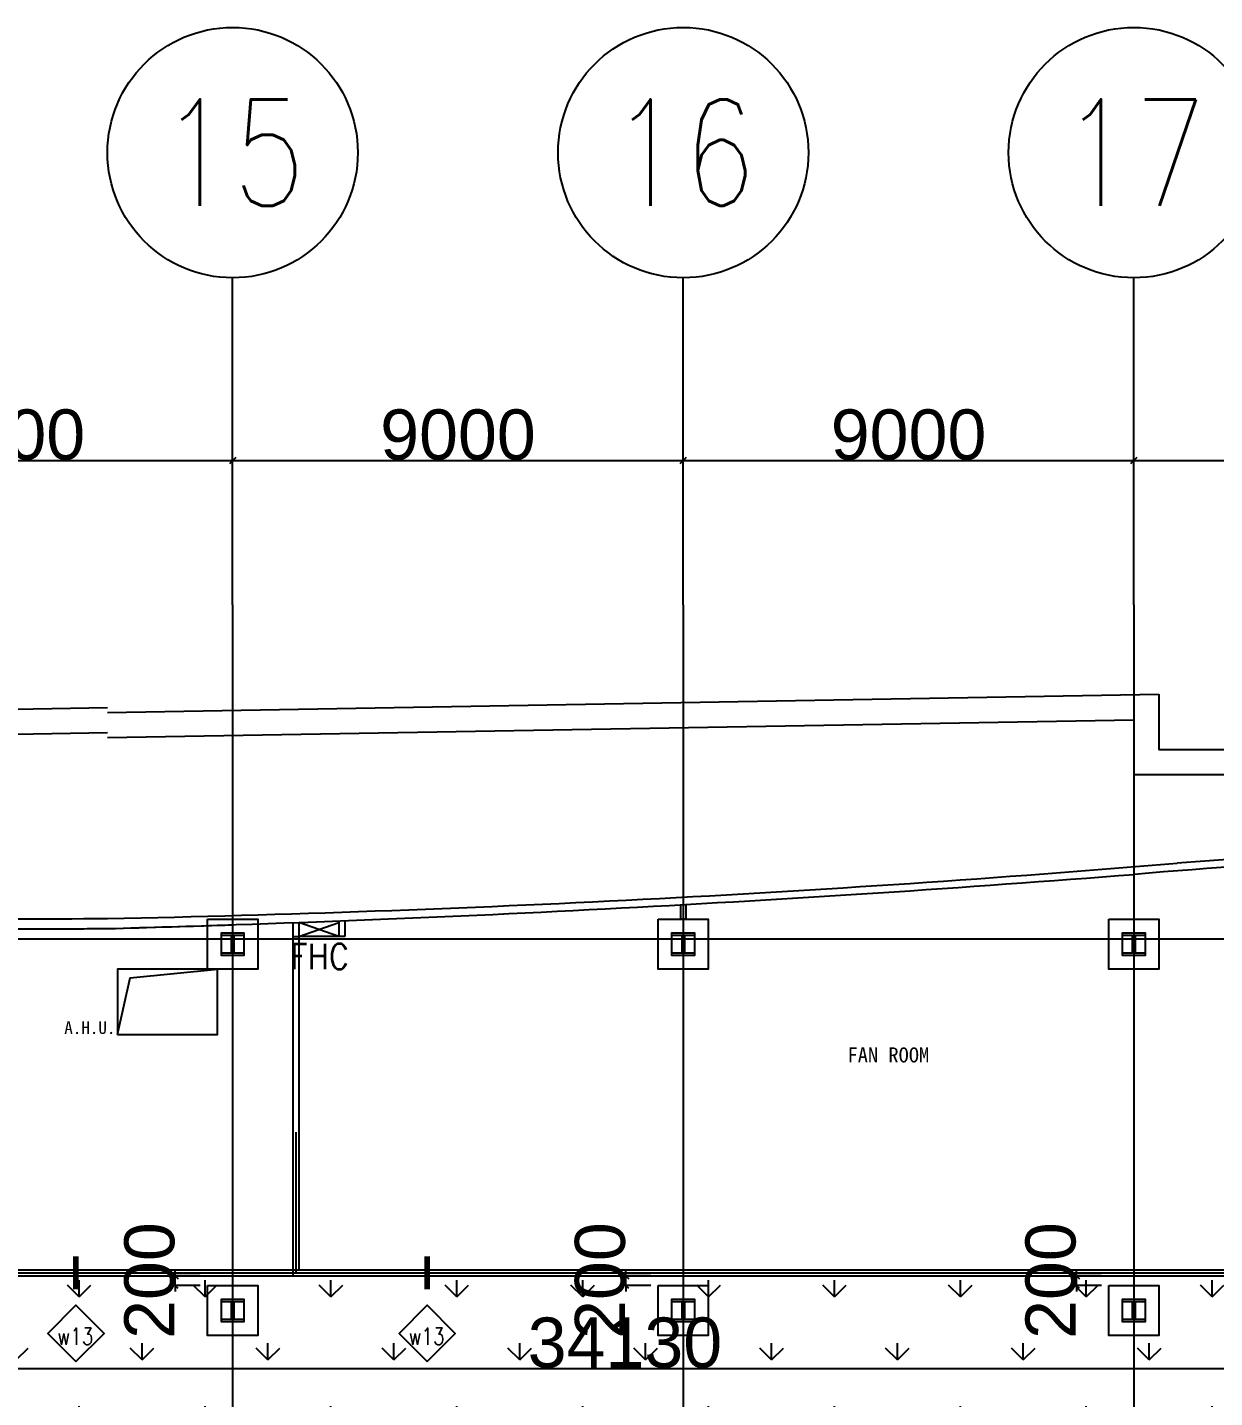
# Model space of a CAD drawing. Header units: inches. Extents: x -449189 to -231461, y -105857 to 48108.
# Drawn here: x -316948 to -293235, y -12643 to 14716 of the extents above; entities that cross this region are included whole.
import ezdxf
from ezdxf.enums import TextEntityAlignment as Align

# ---------------------------------------------------------------- set-up
doc = ezdxf.new("R2010")
doc.units = ezdxf.units.IN
doc.header["$MEASUREMENT"] = 0
for name, color, linetype in [('DIM', 3, 'Continuous'), ('GRID', 8, 'Continuous'), ('HATCH', 90, 'Continuous'), ('L08-DR', 1, 'Continuous'), ('WALL', 255, 'Continuous')]:
    doc.layers.add(name, color=color, linetype=linetype)
doc.styles.add('BLKBLD', font='STXIHEI.TTF', dxfattribs={"height": 0.45})
doc.styles.add('SIMPLEX', font='SIMPLEX.shx', dxfattribs={"width": 0.9, "height": 1000})
doc.styles.get("Standard").update_dxf_attribs({"font": 'arial.ttf'})
doc.dimstyles.new('DIM-200MM', dxfattribs={"dimtxt": 1000, "dimasz": 120, "dimexe": 10, "dimexo": 10, "dimgap": 0.7, "dimtad": 1, "dimdec": 0, "dimrnd": 5, "dimzin": 1, "dimdsep": 46, "dimtxsty": 'Standard', "dimblk": 'OBLIQUE', "dimcen": 0.5, "dimdle": 1, "dimclrd": 256, "dimclre": 256, "dimclrt": 7, "dimaunit": 1, "dimadec": 0, "dimazin": 0, "dimtfac": 1, "dimtdec": 0, "dimtix": 1, "dimtmove": 2, "dimatfit": 3, "dimfxl": 0, "dimtolj": 1, "dimtzin": 1, "dimarcsym": 0})

# ---------------------------------------------------------------- blocks, each defined once
blk = doc.blocks.new('_Oblique')
at = {"color": 0, "linetype": 'ByBlock', "lineweight": -2}
blk.add_line((-0.5, -0.5), (0.5, 0.5), dxfattribs=at)
blk = doc.blocks.new('*D190')
at = {"layer": 'DEFPOINTS', "color": 0, "transparency": 16777216}
for p in [(-312848, 6070), (-303848, 6070), (-303848, 6070)]:
    blk.add_point(p, dxfattribs=at)
at = {"layer": 'DIM', "lineweight": -2, "transparency": 16777216}
for p, q in [((-312849, 6070), (-303847, 6070)), ((-312848, 6070), (-312848, 6060)), ((-303848, 6070), (-303848, 6060))]:
    blk.add_line(p, q, dxfattribs=at)
at = {"layer": 'DIM', "lineweight": -2, "transparency": 16777216, "xscale": 120, "yscale": 120, "zscale": 120, "rotation": 180}
blk.add_blockref('_Oblique', (-312848, 6070), dxfattribs=at)
at = {"layer": 'DIM', "lineweight": -2, "transparency": 16777216, "xscale": 120, "yscale": 120, "zscale": 120}
blk.add_blockref('_Oblique', (-303848, 6070), dxfattribs=at)
at = {"layer": 'DIM', "color": 7, "transparency": 16777216, "insert": (-308348, 6581), "char_height": 1000, "attachment_point": 5}
blk.add_mtext('\\A1;9000', dxfattribs=at)
blk = doc.blocks.new('C1')
at = {"layer": 'L08-DR'}
blk.add_lwpolyline([(-500, 500), (500, 500), (500, -500), (-500, -500)], close=True, dxfattribs=at)
blk = doc.blocks.new('*D183')
at = {"layer": 'DEFPOINTS', "color": 0, "transparency": 16777216}
for p in [(-321848, 6070), (-312848, 6070), (-312848, 6070)]:
    blk.add_point(p, dxfattribs=at)
at = {"layer": 'DIM', "lineweight": -2, "transparency": 16777216}
for p, q in [((-321849, 6070), (-312847, 6070)), ((-321848, 6070), (-321848, 6060)), ((-312848, 6070), (-312848, 6080))]:
    blk.add_line(p, q, dxfattribs=at)
at = {"layer": 'DIM', "lineweight": -2, "transparency": 16777216, "xscale": 120, "yscale": 120, "zscale": 120, "rotation": 180}
blk.add_blockref('_Oblique', (-321848, 6070), dxfattribs=at)
at = {"layer": 'DIM', "lineweight": -2, "transparency": 16777216, "xscale": 120, "yscale": 120, "zscale": 120}
blk.add_blockref('_Oblique', (-312848, 6070), dxfattribs=at)
at = {"layer": 'DIM', "color": 7, "transparency": 16777216, "insert": (-317348, 6581), "char_height": 1000, "attachment_point": 5}
blk.add_mtext('\\A1;9000', dxfattribs=at)
blk = doc.blocks.new('*D142')
at = {"layer": 'DEFPOINTS', "color": 0, "transparency": 16777216}
for p in [(-294848, 6070), (-285848, 6070), (-285848, 6070)]:
    blk.add_point(p, dxfattribs=at)
at = {"layer": 'DIM', "lineweight": -2, "transparency": 16777216}
for p, q in [((-294849, 6070), (-285847, 6070)), ((-294848, 6070), (-294848, 6060)), ((-285848, 6070), (-285848, 6060))]:
    blk.add_line(p, q, dxfattribs=at)
at = {"layer": 'DIM', "lineweight": -2, "transparency": 16777216, "xscale": 120, "yscale": 120, "zscale": 120, "rotation": 180}
blk.add_blockref('_Oblique', (-294848, 6070), dxfattribs=at)
at = {"layer": 'DIM', "lineweight": -2, "transparency": 16777216, "xscale": 120, "yscale": 120, "zscale": 120}
blk.add_blockref('_Oblique', (-285848, 6070), dxfattribs=at)
at = {"layer": 'DIM', "color": 7, "transparency": 16777216, "insert": (-290348, 6581), "char_height": 1000, "attachment_point": 5}
blk.add_mtext('\\A1;9000', dxfattribs=at)
blk = doc.blocks.new('*D143')
at = {"layer": 'DEFPOINTS', "color": 0, "transparency": 16777216}
for p in [(-303848, 6070), (-294848, 6070), (-294848, 6070)]:
    blk.add_point(p, dxfattribs=at)
at = {"layer": 'DIM', "lineweight": -2, "transparency": 16777216}
for p, q in [((-303849, 6070), (-294847, 6070)), ((-303848, 6070), (-303848, 6060)), ((-294848, 6070), (-294848, 6060))]:
    blk.add_line(p, q, dxfattribs=at)
at = {"layer": 'DIM', "lineweight": -2, "transparency": 16777216, "xscale": 120, "yscale": 120, "zscale": 120, "rotation": 180}
blk.add_blockref('_Oblique', (-303848, 6070), dxfattribs=at)
at = {"layer": 'DIM', "lineweight": -2, "transparency": 16777216, "xscale": 120, "yscale": 120, "zscale": 120}
blk.add_blockref('_Oblique', (-294848, 6070), dxfattribs=at)
at = {"layer": 'DIM', "color": 7, "transparency": 16777216, "insert": (-299348, 6581), "char_height": 1000, "attachment_point": 5}
blk.add_mtext('\\A1;9000', dxfattribs=at)
blk = doc.blocks.new('*D153')
at = {"layer": 'DEFPOINTS', "color": 0, "transparency": 16777216}
for p in [(-322078, -10210), (-287948, -10210), (-287948, -12062)]:
    blk.add_point(p, dxfattribs=at)
at = {"layer": 'DIM', "lineweight": -2, "transparency": 16777216}
for p, q in [((-322078, -11562), (-322078, -12072)), ((-287948, -11562), (-287948, -12072)), ((-322079, -12062), (-287947, -12062))]:
    blk.add_line(p, q, dxfattribs=at)
at = {"layer": 'DIM', "lineweight": -2, "transparency": 16777216, "xscale": 120, "yscale": 120, "zscale": 120, "rotation": 180}
blk.add_blockref('_Oblique', (-322078, -12062), dxfattribs=at)
at = {"layer": 'DIM', "lineweight": -2, "transparency": 16777216, "xscale": 120, "yscale": 120, "zscale": 120}
blk.add_blockref('_Oblique', (-287948, -12062), dxfattribs=at)
at = {"layer": 'DIM', "color": 7, "transparency": 16777216, "insert": (-305013, -11550), "char_height": 1000, "attachment_point": 5}
blk.add_mtext('\\A1;34130', dxfattribs=at)
blk = doc.blocks.new('*D213')
at = {"layer": 'DEFPOINTS', "color": 0, "transparency": 16777216}
for p in [(-295995, -10210), (-294848, -10210), (-294848, -10402)]:
    blk.add_point(p, dxfattribs=at)
at = {"layer": 'DIM', "lineweight": -2, "transparency": 16777216}
for p, q in [((-295995, -10210), (-295995, -10090)), ((-295495, -10210), (-296005, -10210)), ((-295995, -10402), (-295995, -10210)), ((-295495, -10402), (-296005, -10402)), ((-295995, -10402), (-295995, -10522))]:
    blk.add_line(p, q, dxfattribs=at)
at = {"layer": 'DIM', "lineweight": -2, "transparency": 16777216, "xscale": 120, "yscale": 120, "zscale": 120}
for p, rotation in [((-295995, -10210), 270), ((-295995, -10402), 90)]:
    blk.add_blockref('_Oblique', p, dxfattribs=dict(at, rotation=rotation))
at = {"layer": 'DIM', "color": 7, "transparency": 16777216, "insert": (-296506, -10306), "char_height": 1000, "attachment_point": 5, "rotation": 90}
blk.add_mtext('\\A1;200', dxfattribs=at)
blk = doc.blocks.new('*D176')
at = {"layer": 'DEFPOINTS', "color": 0, "transparency": 16777216}
for p in [(-304995, -10210), (-303848, -10210), (-303848, -10402)]:
    blk.add_point(p, dxfattribs=at)
at = {"layer": 'DIM', "lineweight": -2, "transparency": 16777216}
for p, q in [((-304995, -10210), (-304995, -10090)), ((-304495, -10210), (-305005, -10210)), ((-304995, -10402), (-304995, -10210)), ((-304495, -10402), (-305005, -10402)), ((-304995, -10402), (-304995, -10522))]:
    blk.add_line(p, q, dxfattribs=at)
at = {"layer": 'DIM', "lineweight": -2, "transparency": 16777216, "xscale": 120, "yscale": 120, "zscale": 120}
for p, rotation in [((-304995, -10210), 270), ((-304995, -10402), 90)]:
    blk.add_blockref('_Oblique', p, dxfattribs=dict(at, rotation=rotation))
at = {"layer": 'DIM', "color": 7, "transparency": 16777216, "insert": (-305506, -10306), "char_height": 1000, "attachment_point": 5, "rotation": 90}
blk.add_mtext('\\A1;200', dxfattribs=at)
blk = doc.blocks.new('*D177')
at = {"layer": 'DEFPOINTS', "color": 0, "transparency": 16777216}
for p in [(-313995, -10210), (-312848, -10210), (-312848, -10402)]:
    blk.add_point(p, dxfattribs=at)
at = {"layer": 'DIM', "lineweight": -2, "transparency": 16777216}
for p, q in [((-313995, -10210), (-313995, -10090)), ((-313495, -10210), (-314005, -10210)), ((-313995, -10402), (-313995, -10210)), ((-313495, -10402), (-314005, -10402)), ((-313995, -10402), (-313995, -10522))]:
    blk.add_line(p, q, dxfattribs=at)
at = {"layer": 'DIM', "lineweight": -2, "transparency": 16777216, "xscale": 120, "yscale": 120, "zscale": 120}
for p, rotation in [((-313995, -10210), 270), ((-313995, -10402), 90)]:
    blk.add_blockref('_Oblique', p, dxfattribs=dict(at, rotation=rotation))
at = {"layer": 'DIM', "color": 7, "transparency": 16777216, "insert": (-314506, -10306), "char_height": 1000, "attachment_point": 5, "rotation": 90}
blk.add_mtext('\\A1;200', dxfattribs=at)

msp = doc.modelspace()

# ---------------------------------------------------------------- hatches: boundary and pattern name
at = {"layer": 'HATCH'}
h = msp.add_hatch(dxfattribs=at)
h.set_pattern_fill('GRASS', color=141, scale=70, style=0)
h.set_pattern_definition([(90, (-380034.3, -67208.1), (-1257.235, 1257.235), [333.375, -2181.095]), (45, (-380034.3, -67208.1), (-1257.236, 1257.236), [333.375, -1444.625]), (135, (-380034.3, -67208.1), (-1257.236, -1257.236), [333.375, -1444.625])])
edge = h.paths.add_edge_path()
edge.add_line((-340288.2071, -11298.8439), (-336119.2455, -9723.545))
edge.add_line((-336119.2455, -9723.545), (-335508.3507, -9497.5812))
edge.add_line((-335508.3507, -9497.5812), (-335512.444, -2505.503))
edge.add_line((-335512.444, -2505.503), (-334540.4625, -2573.9117))
edge.add_line((-334540.4625, -2573.9117), (-333854.8554, -2620.0794))
edge.add_line((-333854.8554, -2620.0794), (-333388.2316, -2650.4541))
edge.add_line((-333388.2316, -2650.4541), (-333388.2149, -7349.5129))
edge.add_line((-333388.2149, -7349.5129), (-332068.2238, -7349.5128))
edge.add_line((-332068.2238, -7349.5128), (-332068.2228, -7069.5141))
edge.add_line((-332068.2228, -7069.5141), (-331148.2187, -7069.5112))
edge.add_line((-331148.2187, -7069.5112), (-331148.2187, -7349.5128))
edge.add_line((-331148.2187, -7349.5128), (-322288.2304, -7346.1635))
edge.add_line((-322288.2304, -7346.1635), (-322288.2225, -9562.3965))
edge.add_line((-322288.2225, -9562.3965), (-322288.2204, -10149.5262))
edge.add_line((-322288.2204, -10149.5262), (-311588.2352, -10149.5262))
edge.add_line((-311588.2352, -10149.5262), (-288008.221, -10149.5262))
edge.add_line((-288008.221, -10149.5262), (-288008.2228, -6519.5143))
edge.add_line((-288008.2228, -6519.5143), (-285608.2221, -6519.5142))
edge.add_line((-285608.2221, -6519.5142), (-285608.2214, -7289.542))
edge.add_line((-285608.2214, -7289.542), (-285448.2202, -7289.5149))
edge.add_line((-285448.2202, -7289.5149), (-285448.2432, -16605.3066))
edge.add_line((-285448.2432, -16605.3066), (-290895.3777, -16605.3066))
edge.add_line((-290895.3777, -16605.3066), (-289343.3241, -18123.0736))
edge.add_line((-289343.3241, -18123.0736), (-289343.3241, -21992.1764))
edge.add_line((-289343.3241, -21992.1764), (-290467.0658, -23134.5311))
edge.add_line((-290467.0658, -23134.5311), (-290498.1914, -37040.7856))
edge.add_line((-290498.1914, -37040.7856), (-289343.3241, -38157.4688))
edge.add_line((-289343.3241, -38157.4688), (-289346.7413, -41660.7129))
edge.add_line((-289346.7413, -41660.7129), (-290789.917, -43073.7458))
edge.add_line((-290789.917, -43073.7458), (-285498.3181, -43073.7458))
edge.add_line((-285498.3181, -43073.7458), (-285496.0031, -43115.8086))
edge.add_line((-285496.0031, -43115.8086), (-282687.0942, -45909.9083))
edge.add_line((-282687.0942, -45909.9083), (-276970.3509, -45904.7619))
edge.add_line((-276970.3509, -45904.7619), (-276970.3509, -48029.5128))
edge.add_line((-276970.3509, -48029.5128), (-285608.318, -48029.5128))
edge.add_line((-285608.318, -48029.5128), (-285608.3181, -52836.7162))
edge.add_line((-285608.3181, -52836.7162), (-286348.3155, -53015.517))
edge.add_line((-286348.3155, -53015.517), (-286516.7891, -53055.0808))
edge.add_line((-286516.7891, -53055.0808), (-287110.9356, -53191.2398))
edge.add_line((-287110.9356, -53191.2398), (-287636.3392, -53307.2906))
edge.add_line((-287636.3392, -53307.2906), (-288280.2221, -53443.9679))
edge.add_line((-288280.2221, -53443.9679), (-288782.4444, -53546.3581))
edge.add_line((-288782.4444, -53546.3581), (-289192.7738, -53627.2828))
edge.add_line((-289192.7738, -53627.2828), (-289609.1348, -53706.8959))
edge.add_line((-289609.1348, -53706.8959), (-290101.9463, -53797.883))
edge.add_line((-290101.9463, -53797.883), (-290653.7187, -53895.5982))
edge.add_line((-290653.7187, -53895.5982), (-291270.1366, -53999.5884))
edge.add_line((-291270.1366, -53999.5884), (-291699.1627, -54068.7553))
edge.add_line((-291699.1627, -54068.7553), (-292231.0385, -54150.8586))
edge.add_line((-292231.0385, -54150.8586), (-292875.9103, -54245.011))
edge.add_line((-292875.9103, -54245.011), (-293705.8929, -54357.525))
edge.add_line((-293705.8929, -54357.525), (-293995.7321, -54394.5262))
edge.add_line((-293995.7321, -54394.5262), (-294408.3241, -54445.1592))
edge.add_line((-294408.3241, -54445.1592), (-294408.3241, -53539.5795))
edge.add_line((-294408.3241, -53539.5795), (-300783.3181, -53539.5795))
edge.add_line((-300783.3181, -53539.5795), (-300783.3181, -54926.0554))
edge.add_line((-300783.3181, -54926.0554), (-300984.5052, -54932.0826))
edge.add_line((-300984.5052, -54932.0826), (-301461.242, -54944.1408))
edge.add_line((-301461.242, -54944.1408), (-302594.0659, -54960.253))
edge.add_line((-302594.0659, -54960.253), (-303474.0513, -54960.5922))
edge.add_line((-303474.0513, -54960.5922), (-304791.0427, -54941.2082))
edge.add_line((-304791.0427, -54941.2082), (-305176.7692, -54931.0136))
edge.add_line((-305176.7692, -54931.0136), (-305783.1151, -54910.8475))
edge.add_line((-305783.1151, -54910.8475), (-307476.4691, -54827.6872))
edge.add_line((-307476.4691, -54827.6872), (-308341.0607, -54769.9499))
edge.add_line((-308341.0607, -54769.9499), (-309838.7068, -54645.4082))
edge.add_line((-309838.7068, -54645.4082), (-310626.0552, -54567.4147))
edge.add_line((-310626.0552, -54567.4147), (-311469.8373, -54474.2138))
edge.add_line((-311469.8373, -54474.2138), (-312374.1162, -54363.242))
edge.add_line((-312374.1162, -54363.242), (-312476.3441, -54349.9727))
edge.add_line((-312476.3441, -54349.9727), (-312636.4866, -54328.8898))
edge.add_line((-312636.4866, -54328.8898), (-313090.9646, -54256.5062))
edge.add_line((-313090.9646, -54256.5062), (-313685.9245, -54148.7118))
edge.add_line((-313685.9245, -54148.7118), (-314664.5903, -53966.3051))
edge.add_line((-314664.5903, -53966.3051), (-315582.5073, -53789.4467))
edge.add_line((-315582.5073, -53789.4467), (-316457.9292, -53615.551))
edge.add_line((-316457.9292, -53615.551), (-317680.8645, -53364.051))
edge.add_line((-317680.8645, -53364.051), (-318715.3535, -53143.471))
edge.add_line((-318715.3535, -53143.471), (-319826.7598, -52898.452))
edge.add_line((-319826.7598, -52898.452), (-320519.3217, -52741.5431))
edge.add_line((-320519.3217, -52741.5431), (-321348.3155, -52549.4388))
edge.add_line((-321348.3155, -52549.4388), (-322096.6306, -52372.0072))
edge.add_line((-322096.6306, -52372.0072), (-322919.3065, -52172.5226))
edge.add_line((-322919.3065, -52172.5226), (-323528.6676, -52021.7675))
edge.add_line((-323528.6676, -52021.7675), (-324690.0906, -51727.3435))
edge.add_line((-324690.0906, -51727.3435), (-325741.8803, -51452.6499))
edge.add_line((-325741.8803, -51452.6499), (-326607.9305, -51220.6831))
edge.add_line((-326607.9305, -51220.6831), (-327359.6197, -51015.094))
edge.add_line((-327359.6197, -51015.094), (-328180.0259, -50786.18))
edge.add_line((-328180.0259, -50786.18), (-328941.3725, -50569.4966))
edge.add_line((-328941.3725, -50569.4966), (-329798.6195, -50320.5956))
edge.add_line((-329798.6195, -50320.5956), (-330205.1413, -50200.4623))
edge.add_line((-330205.1413, -50200.4623), (-330652.2059, -50066.5422))
edge.add_line((-330652.2059, -50066.5422), (-331102.5812, -49929.7113))
edge.add_line((-331102.5812, -49929.7113), (-331377.8045, -49845.1432))
edge.add_line((-331377.8045, -49845.1432), (-331988.6519, -49654.8606))
edge.add_line((-331988.6519, -49654.8606), (-333136.6276, -49287.5546))
edge.add_line((-333136.6276, -49287.5546), (-333995.7574, -49004.3186))
edge.add_line((-333995.7574, -49004.3186), (-334680.7346, -48773.3357))
edge.add_line((-334680.7346, -48773.3357), (-335777.3888, -48393.9214))
edge.add_line((-335777.3888, -48393.9214), (-336572.2598, -48111.4636))
edge.add_line((-336572.2598, -48111.4636), (-337362.1185, -47824.53))
edge.add_line((-337362.1185, -47824.53), (-338274.9824, -47485.0795))
edge.add_line((-338274.9824, -47485.0795), (-339501.5617, -47015.6204))
edge.add_line((-339501.5617, -47015.6204), (-340348.3181, -46674.0196))
edge.add_line((-340348.3181, -46674.0196), (-340924.1168, -46451.7427))
edge.add_line((-340924.1168, -46451.7427), (-341956.4836, -46029.3034))
edge.add_line((-341956.4836, -46029.3034), (-343181.5851, -45513.3685))
edge.add_line((-343181.5851, -45513.3685), (-344012.137, -45154.455))
edge.add_line((-344012.137, -45154.455), (-344856.511, -44781.9126))
edge.add_line((-344856.511, -44781.9126), (-345617.4163, -44439.52))
edge.add_line((-345617.4163, -44439.52), (-346395.6587, -44082.7138))
edge.add_line((-346395.6587, -44082.7138), (-347363.8794, -43629.3731))
edge.add_line((-347363.8794, -43629.3731), (-348780.7275, -42888.3236))
edge.add_line((-348780.7275, -42888.3236), (-349298.3176, -42888.3236))
edge.add_line((-349298.3176, -42888.3236), (-349298.3135, -15241.5566))
edge.add_line((-349298.3135, -15241.5566), (-345735.4049, -13623.97))
edge.add_line((-345735.4049, -13623.97), (-344247.3098, -12964.3974))
edge.add_line((-344247.3098, -12964.3974), (-342967.66, -12411.9553))
edge.add_line((-342967.66, -12411.9553), (-342295.9956, -12127.3872))
edge.add_line((-342295.9956, -12127.3872), (-341103.1645, -11631.0893))
edge.add_line((-341103.1645, -11631.0893), (-340288.2156, -11298.6419))

# ---------------------------------------------------------------- linework, layer by layer
at = {"color": 5}
for points in [[(-340288.2071, -11298.8439), (-336119.2455, -9723.545), (-335508.3507, -9497.5812), (-335512.444, -2505.503), (-334540.4625, -2573.9117), (-333854.8554, -2620.0794), (-333388.2316, -2650.4541), (-333388.2149, -7349.5129), (-332068.2238, -7349.5128), (-332068.2228, -7069.5141), (-331148.2187, -7069.5112), (-331148.2187, -7349.5128), (-322288.2304, -7346.1635), (-322288.2304, -7346.1635), (-322288.2225, -9562.3965), (-322288.2204, -10149.5262), (-311588.2352, -10149.5262), (-288008.221, -10149.5262)], [(-334540.2136, -2573.9117), (-333854.6065, -2620.0794), (-333387.9828, -2650.4541), (-333387.966, -7349.5129), (-332067.9749, -7349.5128), (-332067.9739, -7069.5141), (-331147.9698, -7069.5112), (-331147.9698, -7349.5128), (-322287.9815, -7346.1635), (-322287.9815, -7346.1635), (-322287.9736, -9562.3965), (-322287.9716, -10149.5262), (-311587.9864, -10149.5262), (-288007.9721, -10149.5262)]]:
    msp.add_lwpolyline(points, dxfattribs=at)
at = {"layer": 'DIM'}
for p, q in [((-312848.203, 3188.9239), (-312848.203, 9715.9834)), ((-303848.203, 3188.9239), (-303848.203, 9715.9834)), ((-294848.203, 3188.9239), (-294848.203, 9715.9834))]:
    msp.add_line(p, q, dxfattribs=at)
for centre in [(-312848.203, 12215.9834), (-303848.203, 12215.9834), (-294848.203, 12215.9834)]:
    msp.add_circle(centre, 2500, dxfattribs=at)
at = {"layer": 'GRID'}
for p, q in [((-312848.203, 3188.9239), (-312848.203, -66985.2816)), ((-312848.203, 3188.9239), (-312848.203, -66985.2816)), ((-303848.203, 3188.9239), (-303848.203, -66985.2816)), ((-294848.203, 3188.9239), (-294848.203, -66985.2816)), ((-366848.203, -3485.2816), (-267848.203, -3485.2816))]:
    msp.add_line(p, q, dxfattribs=at)
at = {"layer": 'WALL', "color": 0}
for p, q in [((-315347.9542, 1037.2057), (-294347.9542, 1399.6236)), ((-294347.9542, 1399.6236), (-294347.9542, 293.3833)), ((-358347.963, 395.1051), (-315347.9542, 1137.199)), ((-315347.9542, 537.1313), (-294847.9542, 890.9201)), ((-294847.9542, 890.9201), (-294847.9542, -206.6167)), ((-356181.1862, -67.5751), (-315347.9542, 637.1246)), ((-276848.203, 293.3833), (-294347.9542, 293.3833)), ((-276848.203, -206.6167), (-294847.9542, -206.6167)), ((-311647.9618, -3159.0335), (-311647.9779, -10209.7283)), ((-311647.9618, -3159.0335), (-311647.9738, -7283.742)), ((-311647.9532, -3159.2289), (-311647.9532, -3434.8316)), ((-311527.9618, -3154.6363), (-311527.9776, -10089.7283)), ((-311527.9618, -3154.6363), (-311527.9741, -7403.742)), ((-311527.9618, -3434.6363), (-310727.9618, -3154.6363)), ((-310727.9618, -3434.6363), (-311527.9618, -3154.6363)), ((-310727.9532, -3434.8316), (-311527.9532, -3154.8316)), ((-311527.9532, -3434.8316), (-310727.9532, -3154.8316)), ((-311527.9532, -3154.8316), (-311527.9532, -3434.8316)), ((-310727.9618, -3124.4114), (-310727.9618, -3434.6363)), ((-310727.9532, -3124.6068), (-310727.9532, -3434.8316)), ((-310607.9618, -3119.7412), (-310607.9618, -3434.6363)), ((-310607.9532, -3119.9366), (-310607.9532, -3434.8316)), ((-311647.9532, -3434.8316), (-311527.9532, -3434.8316)), ((-310727.9618, -3434.6363), (-311527.9618, -3434.6363)), ((-310727.9532, -3434.8316), (-311527.9532, -3434.8316)), ((-310607.9618, -3434.6363), (-310727.9618, -3434.6363)), ((-310607.9532, -3434.8316), (-310727.9532, -3434.8316)), ((-311587.9714, -7343.742), (-311587.9778, -10149.7283)), ((-322227.9632, -10089.7283), (-288067.9635, -10089.7283)), ((-322347.9627, -10209.7283), (-287947.9635, -10209.7283)), ((-322287.963, -10149.7283), (-287947.9635, -10149.7283)), ((-311587.9778, -10149.7283), (-288007.9635, -10149.7283))]:
    msp.add_line(p, q, dxfattribs=at)
for points in [[(-303797.9627, -3089.7283), (-303897.9627, -3089.7283), (-303897.653, -2801.8787), (-303797.9627, -2796.3158)], [(-313347.9542, -3089.9304), (-312347.9542, -3089.9304), (-312347.9542, -4089.9304), (-313347.9542, -4089.9304)], [(-304347.9542, -3089.9304), (-303347.9542, -3089.9304), (-303347.9542, -4089.9304), (-304347.9542, -4089.9304)], [(-295347.9542, -3089.9304), (-294347.9542, -3089.9304), (-294347.9542, -4089.9304), (-295347.9542, -4089.9304)], [(-313072.9542, -3814.9304), (-313072.9542, -3764.9304), (-312872.9542, -3764.9304), (-312872.9542, -3414.9304), (-313072.9542, -3414.9304), (-313072.9542, -3364.9304), (-312622.9542, -3364.9304), (-312622.9542, -3414.9304), (-312822.9542, -3414.9304), (-312822.9542, -3764.9304), (-312622.9542, -3764.9304), (-312622.9542, -3814.9304)], [(-313072.9542, -3364.9304), (-312622.9542, -3364.9304), (-312622.9542, -3814.9304), (-313072.9542, -3814.9304)], [(-304072.9542, -3814.9304), (-304072.9542, -3764.9304), (-303872.9542, -3764.9304), (-303872.9542, -3414.9304), (-304072.9542, -3414.9304), (-304072.9542, -3364.9304), (-303622.9542, -3364.9304), (-303622.9542, -3414.9304), (-303822.9542, -3414.9304), (-303822.9542, -3764.9304), (-303622.9542, -3764.9304), (-303622.9542, -3814.9304)], [(-304072.9542, -3364.9304), (-303622.9542, -3364.9304), (-303622.9542, -3814.9304), (-304072.9542, -3814.9304)], [(-295072.9542, -3814.9304), (-295072.9542, -3764.9304), (-294872.9542, -3764.9304), (-294872.9542, -3414.9304), (-295072.9542, -3414.9304), (-295072.9542, -3364.9304), (-294622.9542, -3364.9304), (-294622.9542, -3414.9304), (-294822.9542, -3414.9304), (-294822.9542, -3764.9304), (-294622.9542, -3764.9304), (-294622.9542, -3814.9304)], [(-295072.9542, -3364.9304), (-294622.9542, -3364.9304), (-294622.9542, -3814.9304), (-295072.9542, -3814.9304)], [(-315147.9627, -5389.7283), (-313147.9627, -5389.7283), (-313147.9627, -4089.7283), (-315147.9627, -4089.7283)], [(-313347.9542, -10402.2992), (-312347.9542, -10402.2992), (-312347.9542, -11402.2992), (-313347.9542, -11402.2992)], [(-304347.9542, -10402.2992), (-303347.9542, -10402.2992), (-303347.9542, -11402.2992), (-304347.9542, -11402.2992)], [(-295347.9542, -10402.2992), (-294347.9542, -10402.2992), (-294347.9542, -11402.2992), (-295347.9542, -11402.2992)], [(-315978.7802, -11924.7766), (-315416.2802, -11362.2766), (-315978.7802, -10799.7766), (-316541.2802, -11362.2766)], [(-313072.9542, -11127.2992), (-313072.9542, -11077.2992), (-312872.9542, -11077.2992), (-312872.9542, -10727.2992), (-313072.9542, -10727.2992), (-313072.9542, -10677.2992), (-312622.9542, -10677.2992), (-312622.9542, -10727.2992), (-312822.9542, -10727.2992), (-312822.9542, -11077.2992), (-312622.9542, -11077.2992), (-312622.9542, -11127.2992)], [(-313072.9542, -10677.2992), (-312622.9542, -10677.2992), (-312622.9542, -11127.2992), (-313072.9542, -11127.2992)], [(-308963.203, -11924.7766), (-308400.703, -11362.2766), (-308963.203, -10799.7766), (-309525.703, -11362.2766)], [(-304072.9542, -11127.2992), (-304072.9542, -11077.2992), (-303872.9542, -11077.2992), (-303872.9542, -10727.2992), (-304072.9542, -10727.2992), (-304072.9542, -10677.2992), (-303622.9542, -10677.2992), (-303622.9542, -10727.2992), (-303822.9542, -10727.2992), (-303822.9542, -11077.2992), (-303622.9542, -11077.2992), (-303622.9542, -11127.2992)], [(-304072.9542, -10677.2992), (-303622.9542, -10677.2992), (-303622.9542, -11127.2992), (-304072.9542, -11127.2992)], [(-295072.9542, -11127.2992), (-295072.9542, -11077.2992), (-294872.9542, -11077.2992), (-294872.9542, -10727.2992), (-295072.9542, -10727.2992), (-295072.9542, -10677.2992), (-294622.9542, -10677.2992), (-294622.9542, -10727.2992), (-294822.9542, -10727.2992), (-294822.9542, -11077.2992), (-294622.9542, -11077.2992), (-294622.9542, -11127.2992)], [(-295072.9542, -10677.2992), (-294622.9542, -10677.2992), (-294622.9542, -11127.2992), (-295072.9542, -11127.2992)]]:
    msp.add_lwpolyline(points, close=True, dxfattribs=at)
msp.add_lwpolyline([(-315147.9627, -5389.7283), (-314894.3263, -4263.3645), (-313147.9627, -4089.7283)], dxfattribs=at)
for points in [[(-315978.7802, -9821.6768, 112.5, 112.5, 0), (-315978.7802, -10477.7813, 0, 0, 0), (-315978.7802, -10799.7766, 0, 0, 0)], [(-308963.203, -9821.6768, 112.5, 112.5, 0), (-308963.203, -10477.7813, 0, 0, 0), (-308963.203, -10799.7766, 0, 0, 0)]]:
    msp.add_lwpolyline(points, format="xyseb", dxfattribs=at)
for centre, radius, start, end in [((-284584.01, -122173.9337), 120567.7013, 86.083037679, 94.470718008), ((-284584.01, -122173.9337), 120415.7013, 86.078085806, 94.88351204), ((-322312.0597, 338976.664), 342124.7003, 271.166457359, 274.74985097), ((-322312.0597, 338976.664), 342124.7003, 271.166457359, 274.74985097), ((-326430.8041, 401900.6611), 405329.3582, 271.566822558, 274.470792058), ((-326430.8041, 401900.6611), 405329.3582, 271.566858937, 274.470792058), ((-316833.0028, 255270.533), 258351.9431, 268.643733361, 270.329472826), ((-316832.9942, 255270.3309), 258351.9431, 268.643733373, 270.329472821), ((-316833.0028, 255270.5274), 258551.9431, 268.644782702, 270.329090516), ((-316832.9942, 255270.3254), 258551.9431, 268.888602204, 270.329090527), ((-326430.7955, 401900.4657), 405329.3582, 271.566822563, 271.920377085)]:
    msp.add_arc(centre, radius, start, end, dxfattribs=at)

# ---------------------------------------------------------------- block references
for p in [(-312847.9627, -3589.7283), (-303847.9627, -3589.7283), (-303847.9627, -3589.7283), (-294847.9627, -3589.7283), (-294847.9627, -3589.7283), (-312847.9627, -10902.0972), (-312847.9627, -10902.0972), (-303847.9627, -10902.0972), (-303847.9627, -10902.0972), (-294847.9627, -10902.0972), (-294847.9627, -10902.0972), (-294847.9627, -10902.0972)]:
    msp.add_blockref('C1', p, dxfattribs=at)

# ---------------------------------------------------------------- texts
at = {"layer": 'WALL', "color": 0, "style": 'SIMPLEX', "width": 0.8}
for s, height, p in [('15', 2125, (-312848.203, 12215.9834)), ('16', 2125, (-303848.203, 12215.9834)), ('17', 2125, (-294848.203, 12215.9834)), ('w13', 337.5, (-315988.6266, -11419.2728)), ('w13', 337.5, (-308973.0494, -11419.2728))]:
    msp.add_text(s, height=height, dxfattribs=at).set_placement(p, align=Align.MIDDLE)
at = {"layer": 'WALL', "color": 0, "style": 'SIMPLEX', "width": 0.9}
msp.add_text('FHC', height=500, rotation=0.00018726, dxfattribs=at).set_placement((-311698.9081, -4084.9434))
at = {"layer": 'WALL', "color": 0, "style": 'BLKBLD'}
for s, height, p in [('A.H.U.', 250, (-316211.2026, -5381.4759)), ('FAN ROOM', 300, (-300567.008, -5950.3058))]:
    msp.add_text(s, height=height, dxfattribs=at).set_placement(p)

# ---------------------------------------------------------------- dimensions: what is measured, and where the dimension line sits
at = {"layer": 'DIM', "color": 0}
for base, p1, p2, picture, middle in [((-312848.203, 6070.172), (-321848.203, 6070.172), (-312848.203, 6070.172), '*D183', (-317348.203, 6581.445)), ((-303848.203, 6070.172), (-312848.203, 6070.172), (-303848.203, 6070.172), '*D190', (-308348.203, 6581.445)), ((-294848.203, 6070.172), (-303848.203, 6070.172), (-294848.203, 6070.172), '*D143', (-299348.203, 6581.445)), ((-285848.203, 6070.172), (-294848.203, 6070.172), (-285848.203, 6070.172), '*D142', (-290348.203, 6581.445)), ((-287947.9635, -12062.0761), (-322077.9529, -10209.7283), (-287947.9635, -10209.7283), '*D153', (-305012.9582, -11550.4621))]:
    dim = msp.add_linear_dim(base=base, p1=p1, p2=p2, dimstyle='DIM-200MM', dxfattribs=at)
    dim.commit()
    dim.dimension.update_dxf_attribs({"geometry": picture, "text_midpoint": middle})
for p1, p2, picture, middle in [((-312848.203, -10402.0972), (-312848.203, -10209.7283), '*D177', (-314506.3846, -10305.9127)), ((-303848.203, -10402.0972), (-303848.203, -10209.7283), '*D176', (-305506.3846, -10305.9127)), ((-294847.9627, -10402.0972), (-294847.9627, -10209.7283), '*D213', (-296506.1444, -10305.9127))]:
    dim = msp.add_aligned_dim(p1=p1, p2=p2, distance=1146.9086, text='200', dimstyle='DIM-200MM', dxfattribs=at)
    dim.commit()
    dim.dimension.update_dxf_attribs({"geometry": picture, "text_midpoint": middle})

doc.saveas('drawing.dxf')
